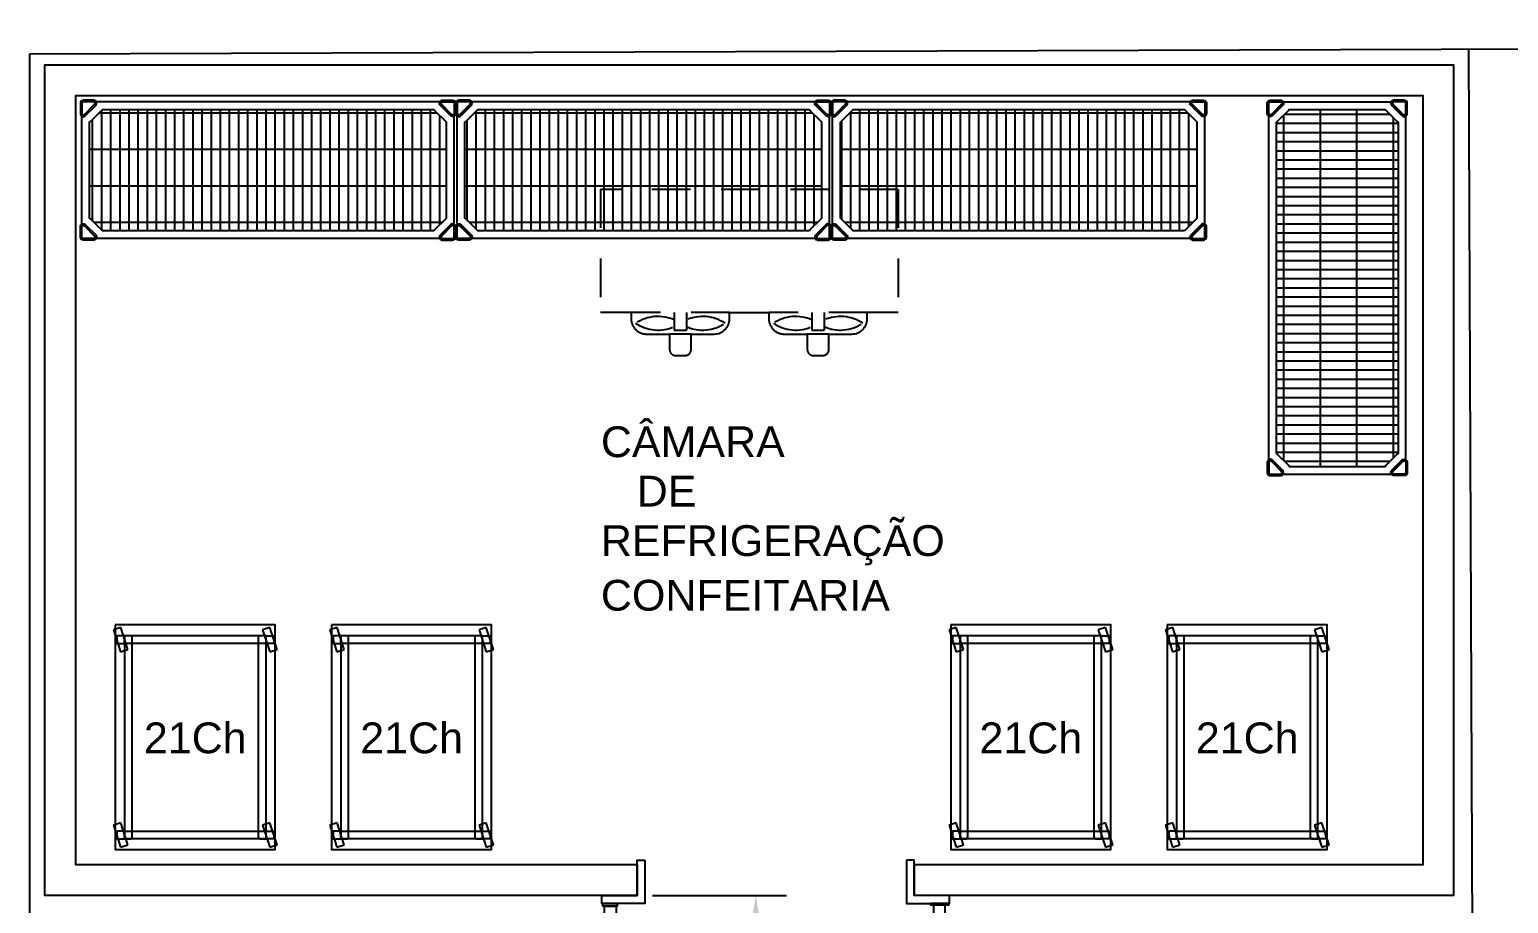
# Model space of a CAD drawing. Header units: metres. Extents: x 4708.8 to 4736.9, y 4064.2 to 4079.8.
# Drawn here: x 4710.96 to 4715.766, y 4076.917 to 4079.757 of the extents above; entities that cross this region are included whole.
import ezdxf
from ezdxf.enums import TextEntityAlignment as Align

# ---------------------------------------------------------------- set-up
doc = ezdxf.new("R2010")
doc.units = ezdxf.units.M
doc.linetypes.add('HIDDEN', pattern=[0.375, 0.25, -0.125])
doc.linetypes.add('HIDDEN2', pattern=[0.1875, 0.125, -0.0625])
doc.layers.get('Defpoints').update_dxf_attribs({"color": 255})
for name, color, linetype in [('CONTORNO', 8, 'Continuous'), ('EQ_FAB', 5, 'Continuous'), ('EQ_MCA', 4, 'Continuous'), ('MUEBLESSE', 253, 'Continuous'), ('TXT', 6, 'Continuous')]:
    doc.layers.add(name, color=color, linetype=linetype)
doc.styles.add('NOTAS', font='simplex.shx', dxfattribs={"height": 0.1})
doc.styles.get("Standard").update_dxf_attribs({"font": 'arial.ttf'})
doc.dimstyles.new('DAVID', dxfattribs={"dimtxt": 0.1, "dimasz": 0.1, "dimexe": 0.1, "dimexo": 0.05, "dimgap": 0.02, "dimtad": 0, "dimtih": 1, "dimtoh": 1, "dimzin": 0, "dimdsep": 46, "dimtxsty": 'NOTAS', "dimcen": -0.005, "dimclrd": 256, "dimclre": 256, "dimclrt": 7, "dimadec": 0, "dimazin": 0, "dimtfac": 1, "dimtofl": 0, "dimtmove": 1, "dimatfit": 3, "dimfxl": 1, "dimtolj": 1, "dimtzin": 0, "dimarcsym": 0})

# ---------------------------------------------------------------- blocks, each defined once
blk = doc.blocks.new('PTA-ANTE')
at = {"layer": 'CONTORNO'}
blk.add_line((1.0357, -0.0582), (0.1857, -0.0582), dxfattribs=at)
for points in [[(-0.115, 0.875), (0.025, 0.875), (0.025, 1.015), (0, 1.015), (0, 0.9), (-0.115, 0.9)], [(0.0259, 1.0129), (0.0259, 0.9529), (0.0294, 0.9529), (0.0294, 1.0129)], [(0.0301, 1.0011), (0.0301, 0.9626), (0.1204, 0.9626), (0.1204, 1.0011)], [(-0.115, 0.025), (0.025, 0.025), (0.025, -0.115), (0, -0.115), (0, 0), (-0.115, 0)], [(0.1857, -0.0582), (0.1107, -0.0582), (0.1107, -0.0882), (1.1107, -0.0882), (1.1107, -0.0582), (1.0357, -0.0582), (0.9852, -0.0082), (0.2361, -0.0082)], [(0.027, -0.0641), (0.027, -0.1125), (0.0333, -0.1125), (0.0333, -0.0641)], [(0.2443, -0.0903), (0.1109, -0.0903), (0.1109, -0.0967), (0.2443, -0.0967)], [(0.9285, -0.0892), (1.1086, -0.0892), (1.1086, -0.0927), (0.9284, -0.0927)], [(1.0395, -0.0936), (1.1087, -0.0936), (1.1026, -0.1429), (1.0689, -0.1429), (1.0689, -0.1342), (1.0492, -0.1342)]]:
    blk.add_lwpolyline(points, close=True, dxfattribs=at)
blk.add_lwpolyline([(0.9483, -0.0082), (0.9483, 0.0588), (0.9223, 0.0588), (0.9223, 0.0642), (0.9796, 0.0642), (0.9796, 0.0588), (0.9563, 0.0588), (0.9563, -0.0082)], dxfattribs=at)
blk.add_lwpolyline([(0.0353, -0.1081), (0.08, -0.1081, 0.414214), (0.0944, -0.0925), (0.0944, -0.0823, 0.414214), (0.0788, -0.0679), (0.0353, -0.0679)], format="xyb", close=True, dxfattribs=at)
for points in [[(0.0644, -0.1081), (0.0644, -0.1126, 0.437592), (0.0752, -0.1225), (0.2236, -0.1117, 0.196521), (0.2304, -0.1083), (0.2404, -0.0967), (0.1093, -0.0967, -0.393276), (0.0944, -0.0828, -0.393276)], [(1.0618, -0.1342), (1.0512, -0.1393, -0.148461), (1.0426, -0.1407), (0.9749, -0.1311, -0.332129), (0.9622, -0.1185), (0.9639, -0.0936), (0.9363, -0.0936), (0.9415, -0.1279, 0.371616), (0.9518, -0.139), (1.0724, -0.1559, 0.485916), (1.092, -0.1429)]]:
    blk.add_lwpolyline(points, format="xyb", dxfattribs=at)
at = {"layer": 'CONTORNO', "linetype": 'HIDDEN', "ltscale": 0.25}
blk.add_arc((0.0424, -0.0852), 1.0575, 1.461, 85.7719, dxfattribs=at)
at = {"layer": 'EQ_FAB'}
blk.add_line((1.0357, -0.0582), (0.1857, -0.0582), dxfattribs=at)
at = {"layer": 'EQ_FAB', "color": 7}
for points in [[(-0.115, 0.875), (0.025, 0.875), (0.025, 1.015), (0, 1.015), (0, 0.9), (-0.115, 0.9)], [(-0.115, 0.025), (0.025, 0.025), (0.025, -0.115), (0, -0.115), (0, 0), (-0.115, 0)], [(0.1857, -0.0582), (0.1107, -0.0582), (0.1107, -0.0882), (1.1107, -0.0882), (1.1107, -0.0582), (1.0357, -0.0582), (0.9852, -0.0082), (0.2361, -0.0082)]]:
    blk.add_lwpolyline(points, close=True, dxfattribs=at)
at = {"layer": 'EQ_FAB'}
for points in [[(0.0259, 1.0129), (0.0259, 0.9529), (0.0294, 0.9529), (0.0294, 1.0129)], [(0.0301, 1.0011), (0.0301, 0.9626), (0.1204, 0.9626), (0.1204, 1.0011)], [(0.027, -0.0641), (0.027, -0.1125), (0.0333, -0.1125), (0.0333, -0.0641)], [(0.2443, -0.0903), (0.1109, -0.0903), (0.1109, -0.0967), (0.2443, -0.0967)], [(0.9285, -0.0892), (1.1086, -0.0892), (1.1086, -0.0927), (0.9284, -0.0927)], [(1.0395, -0.0936), (1.1087, -0.0936), (1.1026, -0.1429), (1.0689, -0.1429), (1.0689, -0.1342), (1.0492, -0.1342)]]:
    blk.add_lwpolyline(points, close=True, dxfattribs=at)
blk.add_lwpolyline([(0.9483, -0.0082), (0.9483, 0.0588), (0.9223, 0.0588), (0.9223, 0.0642), (0.9796, 0.0642), (0.9796, 0.0588), (0.9563, 0.0588), (0.9563, -0.0082)], dxfattribs=at)
blk.add_lwpolyline([(0.0353, -0.1081), (0.08, -0.1081, 0.414214), (0.0944, -0.0925), (0.0944, -0.0823, 0.414214), (0.0788, -0.0679), (0.0353, -0.0679)], format="xyb", close=True, dxfattribs=at)
for points in [[(0.0644, -0.1081), (0.0644, -0.1126, 0.437592), (0.0752, -0.1225), (0.2236, -0.1117, 0.196521), (0.2304, -0.1083), (0.2404, -0.0967), (0.1093, -0.0967, -0.393276), (0.0944, -0.0828, -0.393276)], [(1.0618, -0.1342), (1.0512, -0.1393, -0.148461), (1.0426, -0.1407), (0.9749, -0.1311, -0.332129), (0.9622, -0.1185), (0.9639, -0.0936), (0.9363, -0.0936), (0.9415, -0.1279, 0.371616), (0.9518, -0.139), (1.0724, -0.1559, 0.485916), (1.092, -0.1429)]]:
    blk.add_lwpolyline(points, format="xyb", dxfattribs=at)
at = {"layer": 'EQ_FAB', "linetype": 'HIDDEN', "ltscale": 0.25}
blk.add_arc((0.0424, -0.0852), 1.0575, 1.461, 85.7719, dxfattribs=at)
blk = doc.blocks.new('K-402')
at = {"layer": 'MUEBLESSE'}
for p, q in [((0.23, 0.33), (-0.23, 0.33)), ((0.23, 0.305), (-0.23, 0.305)), ((-0.23, -0.305), (0.23, -0.305)), ((0.23, -0.33), (-0.23, -0.33))]:
    blk.add_line(p, q, dxfattribs=at)
at = {"layer": 'MUEBLESSE', "linetype": 'HIDDEN', "ltscale": 0.06}
for points in [[(-0.266, 0.3493), (-0.2428, 0.278), (-0.219, 0.2857), (-0.2422, 0.357)], [(0.219, 0.3493), (0.2422, 0.278), (0.266, 0.2857), (0.2428, 0.357)], [(-0.266, -0.2857), (-0.2428, -0.357), (-0.219, -0.3493), (-0.2422, -0.278)], [(0.219, -0.2857), (0.2422, -0.357), (0.266, -0.3493), (0.2428, -0.278)]]:
    blk.add_lwpolyline(points, close=True, dxfattribs=at)
at = {"layer": 'MUEBLESSE'}
for points in [[(-0.26, 0.365), (-0.26, -0.365), (0.26, -0.365), (0.26, 0.365)], [(-0.26, 0.365), (-0.26, -0.365), (0.26, -0.365), (0.26, 0.365)], [(-0.23, 0.305), (-0.23, 0.33), (-0.255, 0.33), (-0.255, 0.305)], [(0.23, 0.305), (0.23, 0.33), (0.255, 0.33), (0.255, 0.305)], [(-0.255, -0.305), (-0.255, -0.33), (-0.23, -0.33), (-0.23, -0.305)], [(0.255, -0.305), (0.255, -0.33), (0.23, -0.33), (0.23, -0.305)]]:
    blk.add_lwpolyline(points, close=True, dxfattribs=at)
for points in [[(-0.23, -0.33), (-0.211, -0.33, 0.414214), (-0.205, -0.324), (-0.205, 0.324, 0.414214), (-0.211, 0.33), (-0.23, 0.33)], [(-0.23, -0.33), (-0.211, -0.33, 0.414214), (-0.205, -0.324), (-0.205, 0.324, 0.414214), (-0.211, 0.33), (-0.23, 0.33)], [(0.23, 0.33), (0.211, 0.33, 0.414214), (0.205, 0.324), (0.205, -0.324, 0.414214), (0.211, -0.33), (0.23, -0.33)], [(0.23, 0.33), (0.211, 0.33, 0.414214), (0.205, 0.324), (0.205, -0.324, 0.414214), (0.211, -0.33), (0.23, -0.33)]]:
    blk.add_lwpolyline(points, format="xyb", close=True, dxfattribs=at)
blk.add_text('21Ch', height=0.1, dxfattribs=at).set_placement((0, 0), align=Align.MIDDLE)
for tag, flags, p in [('MODELO', 9, (0, 0.0371)), ('PARTIDA', 1, (0, -0.0371))]:
    blk.add_attdef(tag, text='', height=0.05, dxfattribs=dict(at, flags=flags)).set_placement(p, align=Align.MIDDLE)
blk = doc.blocks.new('Q1848G')
at = {"layer": 'MUEBLESSE'}
h = blk.add_hatch(dxfattribs=at)
h.set_pattern_fill('GRATE', color=256, scale=0.95, angle=90, style=0)
h.set_pattern_definition([(90, (-23.15995, -31.994558), (-0.0296875, 2e-18), []), (180, (-23.15995, -31.99456), (-1e-17, -0.11875), [])])
h.paths.add_polyline_path([(1.205, -0.0867, -0.044317), (1.2003, -0.0827), (1.1673, -0.0497, -0.044317), (1.1633, -0.045), (0.0867, -0.045, -0.044317), (0.0827, -0.0497), (0.0497, -0.0827, -0.044317), (0.045, -0.0867), (0.045, -0.3983, -0.044317), (0.0497, -0.4023), (0.0827, -0.4353, -0.044317), (0.0867, -0.44), (1.1633, -0.44, -0.044317), (1.1673, -0.4353), (1.2003, -0.4023, -0.044317), (1.205, -0.3983)])
for p, q in [((1.1834, -0.02), (0.0666, -0.02)), ((1.1834, -0.02), (0.0666, -0.02)), ((0.0867, -0.045), (1.1633, -0.045)), ((0.02, -0.4184), (0.02, -0.0666)), ((0.02, -0.4184), (0.02, -0.0666)), ((0.045, -0.3983), (0.045, -0.0867)), ((0.0497, -0.0827), (0.0827, -0.0497)), ((1.2003, -0.0827), (1.1673, -0.0497)), ((1.205, -0.3983), (1.205, -0.0867)), ((1.205, -0.3983), (1.205, -0.0867)), ((1.23, -0.4184), (1.23, -0.0666)), ((1.23, -0.4184), (1.23, -0.0666)), ((0.0827, -0.4353), (0.0497, -0.4023)), ((1.2003, -0.4023), (1.1673, -0.4353)), ((1.1834, -0.465), (0.0666, -0.465)), ((1.1834, -0.465), (0.0666, -0.465)), ((1.1633, -0.44), (0.0867, -0.44))]:
    blk.add_line(p, q, dxfattribs=at)
for points in [[(0.0579, -0.015), (0.025, -0.015, 0.414214), (0.015, -0.025), (0.015, -0.0579, 0.668179), (0.0321, -0.065), (0.065, -0.0321, 0.668179)], [(0.0579, -0.015), (0.025, -0.015, 0.414214), (0.015, -0.025), (0.015, -0.0579, 0.668179), (0.0321, -0.065), (0.065, -0.0321, 0.668179)], [(0.0579, -0.02), (0.025, -0.02, 0.414214), (0.02, -0.025), (0.02, -0.0579, 0.668179), (0.0285, -0.0615), (0.0615, -0.0285, 0.668179)], [(1.1921, -0.015), (1.225, -0.015, -0.414214), (1.235, -0.025), (1.235, -0.0579, -0.668179), (1.2179, -0.065), (1.185, -0.0321, -0.668179)], [(1.1921, -0.015), (1.225, -0.015, -0.414214), (1.235, -0.025), (1.235, -0.0579, -0.668179), (1.2179, -0.065), (1.185, -0.0321, -0.668179)], [(1.1921, -0.02), (1.225, -0.02, -0.414214), (1.23, -0.025), (1.23, -0.0579, -0.668179), (1.2215, -0.0615), (1.1885, -0.0285, -0.668179)], [(0.0579, -0.47), (0.025, -0.47, -0.414214), (0.015, -0.46), (0.015, -0.4271, -0.668179), (0.0321, -0.42), (0.065, -0.4529, -0.668179)], [(0.0579, -0.47), (0.025, -0.47, -0.414214), (0.015, -0.46), (0.015, -0.4271, -0.668179), (0.0321, -0.42), (0.065, -0.4529, -0.668179)], [(0.0579, -0.465), (0.025, -0.465, -0.414214), (0.02, -0.46), (0.02, -0.4271, -0.668179), (0.0285, -0.4235), (0.0615, -0.4565, -0.668179)], [(1.1921, -0.47), (1.225, -0.47, 0.414214), (1.235, -0.46), (1.235, -0.4271, 0.668179), (1.2179, -0.42), (1.185, -0.4529, 0.668179)], [(1.1921, -0.47), (1.225, -0.47, 0.414214), (1.235, -0.46), (1.235, -0.4271, 0.668179), (1.2179, -0.42), (1.185, -0.4529, 0.668179)], [(1.1921, -0.465), (1.225, -0.465, 0.414214), (1.23, -0.46), (1.23, -0.4271, 0.668179), (1.2215, -0.4235), (1.1885, -0.4565, 0.668179)]]:
    blk.add_lwpolyline(points, format="xyb", close=True, dxfattribs=at)
for points in [[(1.1633, -0.44), (0.0867, -0.44, 0.044317), (0.0827, -0.4353), (0.0497, -0.4023, 0.044317), (0.045, -0.3983), (0.045, -0.0867, 0.044317), (0.0497, -0.0827), (0.0827, -0.0497, 0.044317), (0.0867, -0.045), (1.1633, -0.045)], [(1.205, -0.0867, -0.044317), (1.2003, -0.0827), (1.1673, -0.0497, -0.044317), (1.1633, -0.045)], [(1.205, -0.3983, 0.044317), (1.2003, -0.4023), (1.1673, -0.4353, 0.044317), (1.1633, -0.44)]]:
    blk.add_lwpolyline(points, format="xyb", dxfattribs=at)
for centre, start, end in [((0.0579, -0.025), 315, 325.1501), ((1.1921, -0.025), 214.8499, 225), ((0.025, -0.0579), 304.8499, 315), ((1.225, -0.0579), 225, 235.1501), ((0.025, -0.4271), 45, 55.1501), ((1.225, -0.4271), 124.8499, 135), ((0.0579, -0.46), 34.8499, 45), ((1.1921, -0.46), 135, 145.1501)]:
    blk.add_arc(centre, 0.035, start, end, dxfattribs=at)
blk = doc.blocks.new('*D91')
at = {"layer": 'Defpoints', "color": 0, "ltscale": 0.5, "transparency": 16777216}
for p in [(4712.9352, 4076.9424), (4713.1414, 4075.6417), (4713.3204, 4075.6417)]:
    blk.add_point(p, dxfattribs=at)
at = {"layer": 'MUEBLESSE', "lineweight": -2, "ltscale": 0.5, "transparency": 16777216}
for p, q in [((4712.9852, 4076.9424), (4713.4204, 4076.9424)), ((4713.3204, 4076.8424), (4713.3204, 4076.3621)), ((4713.3204, 4075.7417), (4713.3204, 4076.2221)), ((4713.1914, 4075.6417), (4713.4204, 4075.6417))]:
    blk.add_line(p, q, dxfattribs=at)
at = {"layer": 'MUEBLESSE', "ltscale": 0.5, "transparency": 16777216}
for points in [[(4713.3037, 4076.8424), (4713.3371, 4076.8424), (4713.3204, 4076.9424)], [(4713.3037, 4075.7417), (4713.3371, 4075.7417), (4713.3204, 4075.6417)]]:
    blk.add_solid(points, dxfattribs=at)
at = {"layer": 'MUEBLESSE', "color": 7, "ltscale": 0.5, "transparency": 16777216, "insert": (4713.3204, 4076.2921), "char_height": 0.1, "attachment_point": 5, "style": 'NOTAS'}
blk.add_mtext('\\A1;1.30', dxfattribs=at)
blk = doc.blocks.new('DIF-2')
at = {"layer": 'CONTORNO', "linetype": 'HIDDEN2'}
for p, q in [((0, 0.4837), (0, -0.4838)), ((0, 0.4837), (0.4, 0.4837)), ((0.4, 0.4837), (0.4, 0.3837)), ((0.4, 0.3837), (0.4, 0.0637)), ((0.42, 0.3837), (0.4, 0.3837)), ((0.47, 0.2587), (0.47, 0.3337)), ((0.4, 0.2437), (0.457, 0.2437)), ((0.457, 0.2037), (0.457, 0.2437)), ((0.52, 0.2587), (0.47, 0.2587)), ((0.47, 0.2587), (0.47, 0.1887)), ((0.4, 0.2037), (0.457, 0.2037)), ((0.54, 0.2087), (0.54, 0.2387)), ((0.47, 0.1887), (0.52, 0.1887)), ((0.47, 0.1137), (0.47, 0.1887)), ((0.4, -0.0638), (0.4, 0.0637)), ((0.4, 0.0637), (0.42, 0.0637)), ((0.4, -0.0638), (0.4, -0.3838)), ((0.42, -0.0638), (0.4, -0.0638)), ((0.47, -0.1888), (0.47, -0.1138)), ((0.52, -0.1888), (0.47, -0.1888)), ((0.47, -0.1888), (0.47, -0.2588)), ((0.4, -0.2038), (0.457, -0.2038)), ((0.457, -0.2438), (0.457, -0.2038)), ((0.54, -0.2388), (0.54, -0.2088)), ((0.4, -0.2438), (0.457, -0.2438)), ((0.47, -0.2588), (0.52, -0.2588)), ((0.47, -0.3338), (0.47, -0.2588)), ((0.4, -0.3838), (0.4, -0.4838)), ((0.4, -0.3838), (0.42, -0.3838)), ((0, -0.4838), (0.4, -0.4838))]:
    blk.add_line(p, q, dxfattribs=at)
for centre, radius, start, end in [((0.5439, 0.2964), 0.1309, 146.2784, 203.7249), ((0.42, 0.3337), 0.05, 0, 90), ((0.3261, 0.2964), 0.1309, 336.2751, 33.7216), ((0.52, 0.2387), 0.02, 0, 90), ((0.5439, 0.1511), 0.1309, 156.2751, 213.7216), ((0.3261, 0.1511), 0.1309, 326.2784, 23.7249), ((0.52, 0.2087), 0.02, 270, 0), ((0.42, 0.1137), 0.05, 270, 0), ((0.5439, -0.1511), 0.1309, 146.2784, 203.7249), ((0.42, -0.1138), 0.05, 0, 90), ((0.3261, -0.1511), 0.1309, 336.2751, 33.7216), ((0.52, -0.2088), 0.02, 0, 90), ((0.52, -0.2388), 0.02, 270, 0), ((0.5439, -0.2964), 0.1309, 156.2751, 213.7216), ((0.3261, -0.2964), 0.1309, 326.2784, 23.7249), ((0.42, -0.3338), 0.05, 270, 0)]:
    blk.add_arc(centre, radius, start, end, dxfattribs=at)
at = {"layer": 'EQ_MCA', "linetype": 'HIDDEN2'}
for p, q in [((0, 0.4837), (0, -0.4838)), ((0, 0.4837), (0.4, 0.4837)), ((0.4, 0.4837), (0.4, 0.3837)), ((0.4, 0.3837), (0.4, 0.0637)), ((0.42, 0.3837), (0.4, 0.3837)), ((0.47, 0.2587), (0.47, 0.3337)), ((0.4, 0.2437), (0.457, 0.2437)), ((0.457, 0.2037), (0.457, 0.2437)), ((0.52, 0.2587), (0.47, 0.2587)), ((0.47, 0.2587), (0.47, 0.1887)), ((0.4, 0.2037), (0.457, 0.2037)), ((0.54, 0.2087), (0.54, 0.2387)), ((0.47, 0.1887), (0.52, 0.1887)), ((0.47, 0.1137), (0.47, 0.1887)), ((0.4, -0.0638), (0.4, 0.0637)), ((0.4, 0.0637), (0.42, 0.0637)), ((0.4, -0.0638), (0.4, -0.3838)), ((0.42, -0.0638), (0.4, -0.0638)), ((0.47, -0.1888), (0.47, -0.1138)), ((0.52, -0.1888), (0.47, -0.1888)), ((0.47, -0.1888), (0.47, -0.2588)), ((0.4, -0.2038), (0.457, -0.2038)), ((0.457, -0.2438), (0.457, -0.2038)), ((0.54, -0.2388), (0.54, -0.2088)), ((0.4, -0.2438), (0.457, -0.2438)), ((0.47, -0.2588), (0.52, -0.2588)), ((0.47, -0.3338), (0.47, -0.2588)), ((0.4, -0.3838), (0.4, -0.4838)), ((0.4, -0.3838), (0.42, -0.3838)), ((0, -0.4838), (0.4, -0.4838))]:
    blk.add_line(p, q, dxfattribs=at)
for centre, radius, start, end in [((0.5439, 0.2964), 0.1309, 146.2784, 203.7249), ((0.42, 0.3337), 0.05, 0, 90), ((0.3261, 0.2964), 0.1309, 336.2751, 33.7216), ((0.52, 0.2387), 0.02, 0, 90), ((0.5439, 0.1511), 0.1309, 156.2751, 213.7216), ((0.3261, 0.1511), 0.1309, 326.2784, 23.7249), ((0.52, 0.2087), 0.02, 270, 0), ((0.42, 0.1137), 0.05, 270, 0), ((0.5439, -0.1511), 0.1309, 146.2784, 203.7249), ((0.42, -0.1138), 0.05, 0, 90), ((0.3261, -0.1511), 0.1309, 336.2751, 33.7216), ((0.52, -0.2088), 0.02, 0, 90), ((0.52, -0.2388), 0.02, 270, 0), ((0.5439, -0.2964), 0.1309, 156.2751, 213.7216), ((0.3261, -0.2964), 0.1309, 326.2784, 23.7249), ((0.42, -0.3338), 0.05, 270, 0)]:
    blk.add_arc(centre, radius, start, end, dxfattribs=at)

msp = doc.modelspace()

# ---------------------------------------------------------------- linework, layer by layer
at = {"ltscale": 0.5}
for p, q in [((4735.6602, 4079.7567), (4710.9602, 4079.6769)), ((4710.9602, 4079.6769), (4710.9602, 4066.6072))]:
    msp.add_line(p, q, dxfattribs=at)
msp.add_lwpolyline([(4715.6602, 4074.2066), (4715.6376, 4079.6919)], dxfattribs=at)
at = {"layer": 'MUEBLESSE', "ltscale": 0.5}
for p, q in [((4712.9352, 4077.0424), (4712.9352, 4076.9424)), ((4713.8352, 4077.0424), (4713.8352, 4076.9424))]:
    msp.add_line(p, q, dxfattribs=at)
for points in [[(4712.9352, 4076.9424), (4711.0102, 4076.9424), (4711.0102, 4079.6424), (4715.5878, 4079.6424), (4715.5878, 4076.9424), (4713.8352, 4076.9424)], [(4712.9352, 4077.0424), (4711.1102, 4077.0424), (4711.1102, 4079.5424), (4715.4878, 4079.5424), (4715.4878, 4077.0424), (4713.8352, 4077.0424)]]:
    msp.add_lwpolyline(points, dxfattribs=at)

# ---------------------------------------------------------------- block references
for name, p in [('Q1848G', (4711.1102, 4079.5424)), ('Q1848G', (4712.3302, 4079.5424)), ('Q1848G', (4713.5502, 4079.5424)), ('K-402', (4711.4986, 4077.4571)), ('K-402', (4712.2018, 4077.4571)), ('K-402', (4714.2143, 4077.4571)), ('K-402', (4714.9175, 4077.4571))]:
    msp.add_blockref(name, p, dxfattribs=at)
at = {"layer": 'MUEBLESSE', "ltscale": 0.5, "rotation": 270}
for name, p in [('Q1848G', (4715.4526, 4079.5424)), ('DIF-2', (4713.299, 4079.2374)), ('PTA-ANTE', (4712.9352, 4076.9424))]:
    msp.add_blockref(name, p, dxfattribs=at)

# ---------------------------------------------------------------- texts
at = {"layer": 'TXT', "ltscale": 0.5}
for s, p in [('CÂMARA', (4712.817, 4078.3674)), ('   DE ', (4712.817, 4078.2068)), ('REFRIGERAÇÃO', (4712.817, 4078.0461)), ('CONFEITARIA', (4712.817, 4077.8686))]:
    msp.add_text(s, height=0.1, dxfattribs=at).set_placement(p)

# ---------------------------------------------------------------- dimensions: what is measured, and where the dimension line sits
at = {"layer": 'MUEBLESSE', "ltscale": 0.5}
dim = msp.add_linear_dim(base=(4713.3204, 4075.6417), p1=(4712.9352, 4076.9424), p2=(4713.1414, 4075.6417), angle=90, dimstyle='DAVID', dxfattribs=at)
dim.commit()
dim.dimension.update_dxf_attribs({"geometry": '*D91', "text_midpoint": (4713.3204, 4076.2921)})

doc.saveas('drawing.dxf')
